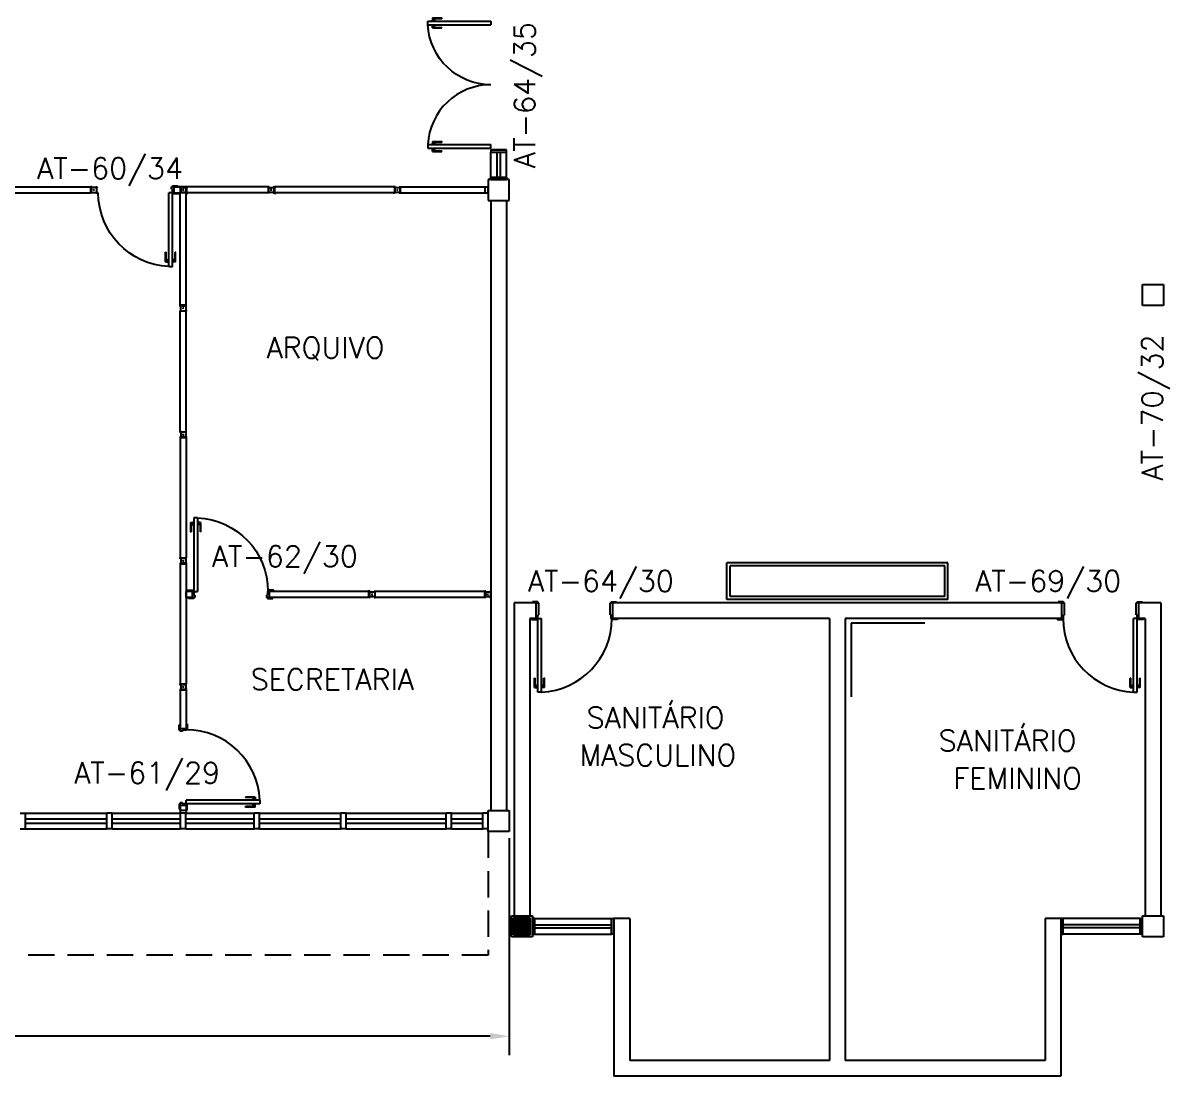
# Model space of a CAD drawing. Header units: millimetres. Extents: x 2069 to 2250, y 1124 to 1284.
# Drawn here: x 2128.35 to 2139.21, y 1153.55 to 1163.57 of the extents above; entities that cross this region are included whole.
import ezdxf

# ---------------------------------------------------------------- set-up
doc = ezdxf.new("R2010")
doc.units = ezdxf.units.MM
doc.linetypes.add('HIDDEN', pattern=[0.375, 0.25, -0.125])
for name, color, linetype in [('ALV', 2, 'Continuous'), ('DIV', 2, 'Continuous'), ('DIV2', 2, 'Continuous'), ('DIVC', 2, 'Continuous'), ('ENDEREÇO', 2, 'Continuous'), ('JANELA', 1, 'Continuous'), ('MACANETA', 1, 'Continuous'), ('MARCO', 2, 'Continuous'), ('PEÇAS', 1, 'Continuous'), ('PILARES', 3, 'Continuous'), ('PORTA', 2, 'Continuous'), ('PROJECOES', 1, 'HIDDEN'), ('TEXTO', 2, 'Continuous')]:
    doc.layers.add(name, color=color, linetype=linetype)
doc.styles.get("Standard").update_dxf_attribs({"font": 'arial.ttf'})
doc.styles.add('UNB-100', font='simplex.shx', dxfattribs={"height": 0.2})
doc.dimstyles.get("Standard").update_dxf_attribs({"dimtxt": 0.18, "dimasz": 0.18, "dimexe": 0.18, "dimexo": 0.0625, "dimgap": 0.09, "dimtad": 0, "dimtih": 1, "dimtoh": 1, "dimdec": 4, "dimzin": 0, "dimdsep": 46, "dimtxsty": 'Standard', "dimcen": 0.09, "dimadec": 0, "dimazin": 0, "dimtfac": 1, "dimtdec": 4, "dimtofl": 0, "dimtmove": 0, "dimatfit": 3, "dimfxl": 1, "dimtolj": 1, "dimtzin": 0, "dimarcsym": 0})

# ---------------------------------------------------------------- blocks, each defined once
blk = doc.blocks.new('DOOR-70')
at = {"layer": 'MACANETA', "color": 1}
for p, q in [((-0.08, -0.655), (-0.08, -0.565)), ((-0.08, -0.565), (-0.075, -0.565)), ((-0.075, -0.655), (-0.075, -0.565)), ((-0.075, -0.635), (-0.053, -0.635)), ((-0.053, -0.628), (-0.05, -0.628)), ((-0.053, -0.663), (-0.053, -0.628)), ((-0.012, -0.628), (-0.015, -0.628)), ((-0.012, -0.663), (-0.012, -0.628)), ((0.01, -0.635), (-0.012, -0.635)), ((0.01, -0.655), (0.01, -0.565)), ((0.015, -0.565), (0.01, -0.565)), ((0.015, -0.655), (0.015, -0.565)), ((-0.08, -0.655), (-0.053, -0.655)), ((-0.053, -0.663), (-0.05, -0.663)), ((-0.012, -0.663), (-0.015, -0.663)), ((0.015, -0.655), (-0.012, -0.655))]:
    blk.add_line(p, q, dxfattribs=at)
at = {"layer": 'PORTA'}
for p, q in [((-0.05, -0.7), (-0.05, 0)), ((-0.015, 0), (-0.05, 0)), ((-0.015, -0.7), (-0.015, 0)), ((-0.05, -0.7), (-0.015, -0.7))]:
    blk.add_line(p, q, dxfattribs=at)
at = {"layer": 'PORTA', "color": 1}
blk.add_arc((-0.02, 0), 0.7, 180, 267.5437, dxfattribs=at)
blk = doc.blocks.new('DOOR70')
at = {"layer": 'MACANETA', "color": 1}
for p, q in [((-0.015, -0.565), (-0.01, -0.565)), ((-0.015, -0.655), (-0.015, -0.565)), ((-0.01, -0.655), (-0.01, -0.565)), ((-0.01, -0.635), (0.012, -0.635)), ((0.012, -0.663), (0.012, -0.628)), ((0.012, -0.628), (0.015, -0.628)), ((0.053, -0.628), (0.05, -0.628)), ((0.053, -0.663), (0.053, -0.628)), ((0.075, -0.635), (0.053, -0.635)), ((0.08, -0.565), (0.075, -0.565)), ((0.075, -0.655), (0.075, -0.565)), ((0.08, -0.655), (0.08, -0.565)), ((-0.015, -0.655), (0.012, -0.655)), ((0.012, -0.663), (0.015, -0.663)), ((0.053, -0.663), (0.05, -0.663)), ((0.08, -0.655), (0.053, -0.655))]:
    blk.add_line(p, q, dxfattribs=at)
at = {"layer": 'PORTA'}
for p, q in [((0.015, -0.7), (0.015, 0)), ((0.015, 0), (0.05, 0)), ((0.05, -0.7), (0.05, 0)), ((0.05, -0.7), (0.015, -0.7))]:
    blk.add_line(p, q, dxfattribs=at)
at = {"layer": 'PORTA', "color": 1}
blk.add_arc((0.02, 0), 0.7, 272.4563, 0, dxfattribs=at)
blk = doc.blocks.new('DIV12')
for p, q in [((-0.0051, 0), (0.0051, 0)), ((0, -0.0051), (0, 0.0051)), ((0.0285, 0.0285), (1.1715, 0.0285)), ((0.0285, -0.0285), (0.0285, 0.0285)), ((1.1715, -0.0285), (1.1715, 0.0285)), ((1.1949, 0), (1.2051, 0)), ((1.2, -0.0051), (1.2, 0.0051)), ((0.0285, -0.0285), (1.1715, -0.0285))]:
    blk.add_line(p, q)
blk = doc.blocks.new('MTT')
for p, q in [((-0.029, 0.018), (-0.029, 0.029)), ((-0.019, 0.029), (-0.029, 0.029)), ((-0.024, 0.018), (-0.029, 0.018)), ((-0.024, 0.018), (-0.024, -0.019)), ((-0.019, 0.024), (-0.019, 0.029)), ((-0.019, 0.024), (0.018, 0.024)), ((-0.005, 0), (0.005, 0)), ((0, -0.005), (0, 0.005)), ((0.018, 0.024), (0.018, 0.029)), ((0.018, 0.029), (0.029, 0.029)), ((0.024, 0.018), (0.029, 0.018)), ((0.024, 0.018), (0.024, -0.019)), ((0.029, 0.018), (0.029, 0.029)), ((-0.029, -0.019), (-0.024, -0.019)), ((-0.029, -0.019), (-0.029, -0.029)), ((-0.019, -0.029), (-0.029, -0.029)), ((0.018, -0.024), (-0.019, -0.024)), ((-0.019, -0.024), (-0.019, -0.029)), ((0.018, -0.024), (0.018, -0.029)), ((0.018, -0.029), (0.029, -0.029)), ((0.029, -0.019), (0.024, -0.019)), ((0.029, -0.019), (0.029, -0.029))]:
    blk.add_line(p, q)
blk = doc.blocks.new('IMTT')
for p, q in [((-0.005, 0), (0.005, 0)), ((0.029, 0.029), (0, 0.029)), ((0, -0.028), (0, 0.029)), ((0.029, -0.028), (0, -0.028))]:
    blk.add_line(p, q)
blk = doc.blocks.new('DIV123')
for p, q in [((-0.0285, 0.0285), (-0.0285, 1.0965)), ((0.0285, 1.0965), (-0.0285, 1.0965)), ((0.0051, 1.125), (-0.0051, 1.125)), ((0, 1.1199), (0, 1.1301)), ((0.0285, 0.0285), (0.0285, 1.0965)), ((0.0285, 0.0285), (-0.0285, 0.0285)), ((0.0051, 0), (-0.0051, 0)), ((0, -0.0051), (0, 0.0051))]:
    blk.add_line(p, q)
blk = doc.blocks.new('DOOR-60')
at = {"layer": 'MACANETA', "color": 1}
for p, q in [((-0.08, -0.555), (-0.08, -0.465)), ((-0.08, -0.465), (-0.075, -0.465)), ((-0.075, -0.555), (-0.075, -0.465)), ((-0.075, -0.535), (-0.053, -0.535)), ((-0.053, -0.528), (-0.05, -0.528)), ((-0.053, -0.563), (-0.053, -0.528)), ((-0.012, -0.528), (-0.015, -0.528)), ((-0.012, -0.563), (-0.012, -0.528)), ((0.01, -0.535), (-0.012, -0.535)), ((0.01, -0.555), (0.01, -0.465)), ((0.015, -0.465), (0.01, -0.465)), ((0.015, -0.555), (0.015, -0.465)), ((-0.08, -0.555), (-0.053, -0.555)), ((-0.053, -0.563), (-0.05, -0.563)), ((-0.012, -0.563), (-0.015, -0.563)), ((0.015, -0.555), (-0.012, -0.555))]:
    blk.add_line(p, q, dxfattribs=at)
at = {"layer": 'PORTA'}
for p, q in [((-0.05, -0.6), (-0.05, 0)), ((-0.015, 0), (-0.05, 0)), ((-0.015, -0.6), (-0.015, 0)), ((-0.05, -0.6), (-0.015, -0.6))]:
    blk.add_line(p, q, dxfattribs=at)
at = {"layer": 'PORTA', "color": 1}
blk.add_arc((-0.02, 0), 0.6, 180, 267.134, dxfattribs=at)
blk = doc.blocks.new('DIV11')
for p, q in [((-0.0051, 0), (0.0051, 0)), ((0, -0.0051), (0, 0.0051)), ((0.0285, 0.0285), (1.0715, 0.0285)), ((0.0285, -0.0285), (0.0285, 0.0285)), ((1.0715, -0.0285), (1.0715, 0.0285)), ((1.0949, 0), (1.1051, 0)), ((1.1, -0.0051), (1.1, 0.0051)), ((0.0285, -0.0285), (1.0715, -0.0285))]:
    blk.add_line(p, q)
blk = doc.blocks.new('*D62')
at = {"layer": 'ALV', "color": 0, "lineweight": -2, "transparency": 16777216}
for p, q in [((2114.773, 1155.819), (2114.773, 1153.756)), ((2132.973, 1155.819), (2132.973, 1153.756)), ((2114.953, 1153.936), (2122.975, 1153.936)), ((2132.793, 1153.936), (2124.772, 1153.936))]:
    blk.add_line(p, q, dxfattribs=at)
at = {"layer": 'ALV', "color": 0, "transparency": 16777216}
for points in [[(2114.953, 1153.966), (2114.953, 1153.906), (2114.773, 1153.936)], [(2132.793, 1153.966), (2132.793, 1153.906), (2132.973, 1153.936)]]:
    blk.add_solid(points, dxfattribs=at)
at = {"layer": 'DEFPOINTS', "color": 0, "transparency": 16777216}
for p in [(2114.773, 1155.881), (2132.973, 1155.881), (2132.973, 1153.936)]:
    blk.add_point(p, dxfattribs=at)
at = {"layer": 'ALV', "color": 0, "transparency": 16777216, "insert": (2123.873, 1153.936), "char_height": 0.2, "attachment_point": 5}
blk.add_mtext('\\A1;{\\H4.5x;FM}', dxfattribs=at)

msp = doc.modelspace()

# ---------------------------------------------------------------- linework, layer by layer
at = {"layer": 'ALV'}
for p, q in [((2132.79825, 1162.08127), (2132.94825, 1162.08127)), ((2132.79825, 1161.88127), (2132.79825, 1156.08127)), ((2132.94825, 1161.88127), (2132.94825, 1156.08127)), ((2133.01825, 1158.05627), (2133.01825, 1155.08127)), ((2133.22825, 1158.05627), (2133.01825, 1158.05627)), ((2133.22825, 1157.90627), (2133.22825, 1158.05627)), ((2138.22825, 1158.05627), (2133.95825, 1158.05627)), ((2133.95825, 1157.90627), (2133.95825, 1158.05627)), ((2138.22825, 1157.90627), (2138.22825, 1158.05627)), ((2138.95825, 1157.90627), (2138.95825, 1158.05627)), ((2139.16825, 1158.05627), (2138.95825, 1158.05627)), ((2139.16825, 1158.05627), (2139.16825, 1155.08127)), ((2133.16825, 1157.90627), (2133.16825, 1155.08127)), ((2133.22825, 1157.90627), (2133.16825, 1157.90627)), ((2136.01825, 1157.90627), (2133.95825, 1157.90627)), ((2136.01825, 1157.90627), (2136.01825, 1153.70627)), ((2136.16825, 1157.90627), (2136.16825, 1153.70627)), ((2138.22825, 1157.90627), (2136.16825, 1157.90627)), ((2139.01825, 1157.90627), (2138.95825, 1157.90627)), ((2139.01825, 1157.90627), (2139.01825, 1155.08127)), ((2133.19575, 1155.05627), (2133.19325, 1155.05627)), ((2133.19575, 1154.90627), (2133.19575, 1155.05627)), ((2134.11825, 1155.05627), (2133.96575, 1155.05627)), ((2133.96575, 1155.05627), (2133.96575, 1154.90627)), ((2133.96825, 1155.05627), (2133.96825, 1153.55627)), ((2134.11825, 1155.05627), (2134.11825, 1153.70627)), ((2138.22075, 1155.05627), (2138.06825, 1155.05627)), ((2138.06825, 1155.05627), (2138.06825, 1153.70627)), ((2138.21825, 1155.05627), (2138.21825, 1153.55627)), ((2138.22075, 1155.05627), (2138.22075, 1154.90627)), ((2138.99325, 1155.05627), (2138.99075, 1155.05627)), ((2138.99075, 1154.90627), (2138.99075, 1155.05627)), ((2133.19575, 1154.90627), (2133.19325, 1154.90627)), ((2133.96825, 1154.90627), (2133.96575, 1154.90627)), ((2138.22075, 1154.90627), (2138.21825, 1154.90627)), ((2138.99325, 1154.90627), (2138.99075, 1154.90627)), ((2136.01825, 1153.70627), (2134.11825, 1153.70627)), ((2138.06825, 1153.70627), (2136.16825, 1153.70627)), ((2138.21825, 1153.55627), (2133.96825, 1153.55627))]:
    msp.add_line(p, q, dxfattribs=at)
at = {"layer": 'DIV', "color": 3}
for p, q in [((2128.32325, 1156.05627), (2128.37325, 1156.05627)), ((2128.37325, 1155.90627), (2128.37325, 1156.05627)), ((2129.19825, 1156.05627), (2129.14825, 1156.05627)), ((2129.14825, 1155.90627), (2129.14825, 1156.05627)), ((2129.19825, 1155.90627), (2129.19825, 1156.05627)), ((2129.84825, 1155.90627), (2129.84825, 1156.05627)), ((2129.89825, 1156.05627), (2129.84825, 1156.05627)), ((2129.89825, 1155.90627), (2129.89825, 1156.05627)), ((2130.59825, 1156.05627), (2130.54825, 1156.05627)), ((2130.54825, 1155.90627), (2130.54825, 1156.05627)), ((2130.59825, 1155.90627), (2130.59825, 1156.05627)), ((2131.42325, 1156.05627), (2131.37325, 1156.05627)), ((2131.37325, 1155.90627), (2131.37325, 1156.05627)), ((2131.42325, 1155.90627), (2131.42325, 1156.05627)), ((2132.37325, 1155.90627), (2132.37325, 1156.05627)), ((2132.42325, 1156.05627), (2132.37325, 1156.05627)), ((2132.42325, 1155.90627), (2132.42325, 1156.05627)), ((2132.72325, 1155.90627), (2132.72325, 1156.05627)), ((2132.77325, 1156.05627), (2132.72325, 1156.05627)), ((2132.77325, 1155.90627), (2132.77325, 1156.05627)), ((2128.32325, 1155.90627), (2128.37325, 1155.90627)), ((2129.19825, 1155.90627), (2129.14825, 1155.90627)), ((2129.89825, 1155.90627), (2129.84825, 1155.90627)), ((2130.59825, 1155.90627), (2130.54825, 1155.90627)), ((2131.42325, 1155.90627), (2131.37325, 1155.90627)), ((2132.42325, 1155.90627), (2132.37325, 1155.90627)), ((2132.77325, 1155.90627), (2132.72325, 1155.90627))]:
    msp.add_line(p, q, dxfattribs=at)
at = {"layer": 'DIV2'}
for p, q in [((2129.76075, 1161.98777), (2129.76075, 1162.00977)), ((2129.76075, 1162.00977), (2129.77075, 1162.00977)), ((2129.77075, 1161.98777), (2129.76075, 1161.98777)), ((2129.77075, 1162.01977), (2129.82075, 1162.01977)), ((2129.77075, 1162.00977), (2129.77075, 1162.01977)), ((2129.78575, 1162.00977), (2129.77075, 1162.00977)), ((2129.77075, 1161.95277), (2129.77075, 1161.98777)), ((2129.78075, 1161.95277), (2129.77075, 1161.95277)), ((2129.78075, 1161.94277), (2129.78075, 1161.95277)), ((2129.78575, 1161.95277), (2129.78075, 1161.95277)), ((2129.83075, 1161.94277), (2129.78075, 1161.94277)), ((2129.78575, 1161.95277), (2129.78575, 1162.00977)), ((2129.78575, 1162.00977), (2129.84275, 1162.00977)), ((2129.78575, 1161.95277), (2129.84275, 1161.95277)), ((2129.82075, 1162.01977), (2129.82075, 1162.00977)), ((2129.84475, 1162.01177), (2129.83037, 1162.01177)), ((2129.83037, 1162.00977), (2129.83037, 1162.01177)), ((2129.83037, 1161.95077), (2129.83037, 1161.95277)), ((2129.84475, 1161.95077), (2129.83037, 1161.95077)), ((2129.83075, 1161.95277), (2129.83075, 1161.94277)), ((2129.85475, 1162.00977), (2129.84275, 1162.00977)), ((2129.84275, 1162.00977), (2129.84275, 1161.95277)), ((2129.90175, 1162.01177), (2129.84475, 1162.01177)), ((2129.84475, 1162.01177), (2129.84475, 1161.99977)), ((2129.90175, 1162.00977), (2129.84475, 1162.00977)), ((2129.84975, 1161.99977), (2129.84475, 1161.99977)), ((2129.84975, 1161.99777), (2129.84475, 1161.99777)), ((2129.84475, 1161.99777), (2129.84475, 1161.96477)), ((2129.84975, 1161.96477), (2129.84475, 1161.96477)), ((2129.84975, 1161.96277), (2129.84475, 1161.96277)), ((2129.84475, 1161.96277), (2129.84475, 1161.95077)), ((2129.84975, 1161.99777), (2129.84975, 1161.99977)), ((2129.84975, 1161.96277), (2129.84975, 1161.96477)), ((2129.85475, 1162.00477), (2129.85475, 1162.00977)), ((2129.85475, 1162.00477), (2129.85675, 1162.00477)), ((2129.85675, 1162.00477), (2129.85675, 1162.00977)), ((2129.88975, 1162.00977), (2129.85675, 1162.00977)), ((2129.87835, 1161.98127), (2129.86815, 1161.98127)), ((2129.87835, 1161.98127), (2129.86815, 1161.98127)), ((2129.87835, 1161.98127), (2129.86815, 1161.98127)), ((2129.87835, 1161.98127), (2129.86815, 1161.98127)), ((2129.87325, 1161.98637), (2129.87325, 1161.97617)), ((2129.87325, 1161.98637), (2129.87325, 1161.97617)), ((2129.87325, 1161.98637), (2129.87325, 1161.97617)), ((2129.87325, 1161.98637), (2129.87325, 1161.97617)), ((2129.88975, 1162.00477), (2129.88975, 1162.00977)), ((2129.88975, 1162.00477), (2129.89175, 1162.00477)), ((2129.89175, 1162.00477), (2129.89175, 1162.00977)), ((2129.90375, 1162.00977), (2129.89175, 1162.00977)), ((2129.89675, 1161.99777), (2129.89675, 1161.99977)), ((2129.89675, 1161.99977), (2129.90175, 1161.99977)), ((2129.89675, 1161.99777), (2129.89675, 1161.99977)), ((2129.89675, 1161.99977), (2129.90175, 1161.99977)), ((2129.89675, 1161.99777), (2129.90175, 1161.99777)), ((2129.89675, 1161.99777), (2129.90175, 1161.99777)), ((2129.89675, 1161.96277), (2129.89675, 1161.96477)), ((2129.89675, 1161.96477), (2129.90175, 1161.96477)), ((2129.89675, 1161.96277), (2129.89675, 1161.96477)), ((2129.89675, 1161.96477), (2129.90175, 1161.96477)), ((2129.89675, 1161.96277), (2129.90175, 1161.96277)), ((2129.89675, 1161.96277), (2129.90175, 1161.96277)), ((2129.90175, 1162.01177), (2129.90175, 1161.99977)), ((2129.90175, 1162.01177), (2129.91613, 1162.01177)), ((2129.90175, 1162.01177), (2129.90175, 1161.99977)), ((2129.90175, 1162.01177), (2129.91613, 1162.01177)), ((2129.90175, 1161.99777), (2129.90175, 1161.96477)), ((2129.90175, 1161.99777), (2129.90175, 1161.96477)), ((2129.90175, 1161.96277), (2129.90175, 1161.95077)), ((2129.90175, 1161.96277), (2129.90175, 1161.95077)), ((2129.90175, 1161.95077), (2129.91613, 1161.95077)), ((2129.90175, 1161.95077), (2129.91613, 1161.95077)), ((2129.90375, 1162.00977), (2129.90375, 1161.95277)), ((2129.90375, 1162.00977), (2129.90375, 1161.95277)), ((2130.68076, 1162.00977), (2129.90375, 1162.00977)), ((2130.68076, 1161.95277), (2129.90375, 1161.95277)), ((2129.91613, 1162.00977), (2129.91613, 1162.01177)), ((2129.91613, 1162.00977), (2129.91613, 1162.01177)), ((2129.91613, 1161.95077), (2129.91613, 1161.95277)), ((2129.91613, 1161.95077), (2129.91613, 1161.95277)), ((2129.91613, 1161.95077), (2129.91613, 1161.95277)), ((2130.68076, 1162.00977), (2130.68076, 1161.95277)), ((2130.68576, 1161.99977), (2130.68076, 1161.99977)), ((2130.68576, 1161.99977), (2130.68076, 1161.99977)), ((2130.68576, 1161.96277), (2130.68076, 1161.96277)), ((2130.68576, 1161.96277), (2130.68076, 1161.96277)), ((2130.68576, 1161.99777), (2130.68576, 1161.99977)), ((2130.68576, 1161.99777), (2130.68576, 1161.99977)), ((2130.68576, 1161.96277), (2130.68576, 1161.96477)), ((2130.68576, 1161.96277), (2130.68576, 1161.96477)), ((2130.69076, 1161.95777), (2130.69276, 1161.95777)), ((2130.69076, 1161.95777), (2130.69076, 1161.95277)), ((2130.70416, 1161.98127), (2130.71436, 1161.98127)), ((2130.71436, 1161.98127), (2130.70416, 1161.98127)), ((2130.71436, 1161.98127), (2130.70416, 1161.98127)), ((2130.70416, 1161.98127), (2130.71436, 1161.98127)), ((2130.71436, 1161.98127), (2130.70416, 1161.98127)), ((2130.70926, 1161.98637), (2130.70926, 1161.97617)), ((2130.70926, 1161.98637), (2130.70926, 1161.97617)), ((2130.70926, 1161.97617), (2130.70926, 1161.98637)), ((2130.70926, 1161.98637), (2130.70926, 1161.97617)), ((2130.70926, 1161.98637), (2130.70926, 1161.97617)), ((2130.72576, 1161.95777), (2130.72776, 1161.95777)), ((2130.72776, 1161.95777), (2130.72776, 1161.95277)), ((2130.73976, 1161.95277), (2130.72776, 1161.95277)), ((2130.73276, 1161.99777), (2130.73276, 1161.99977)), ((2130.73276, 1161.99977), (2130.73776, 1161.99977)), ((2130.73276, 1161.99777), (2130.73776, 1161.99777)), ((2130.73276, 1161.96277), (2130.73276, 1161.96477)), ((2130.73276, 1161.96477), (2130.73776, 1161.96477)), ((2130.73276, 1161.96277), (2130.73776, 1161.96277)), ((2130.73776, 1162.01177), (2130.73776, 1161.99977)), ((2130.73776, 1162.01177), (2130.75214, 1162.01177)), ((2130.73776, 1161.99777), (2130.73776, 1161.96477)), ((2130.73776, 1161.96277), (2130.73776, 1161.95077)), ((2130.73776, 1161.95077), (2130.75214, 1161.95077)), ((2130.73976, 1162.00977), (2130.73976, 1161.95277)), ((2131.88076, 1162.00977), (2130.73976, 1162.00977)), ((2131.88076, 1161.95277), (2130.73976, 1161.95277)), ((2131.86838, 1162.00977), (2131.86838, 1162.01177)), ((2131.88276, 1162.01177), (2131.86838, 1162.01177)), ((2131.86838, 1161.95077), (2131.86838, 1161.95277)), ((2131.88276, 1161.95077), (2131.86838, 1161.95077)), ((2131.88076, 1162.00977), (2131.88076, 1161.95277)), ((2131.88276, 1162.01177), (2131.88276, 1161.99977)), ((2131.88776, 1161.99977), (2131.88276, 1161.99977)), ((2131.88276, 1161.99777), (2131.88276, 1161.96477)), ((2131.88776, 1161.99777), (2131.88276, 1161.99777)), ((2131.88776, 1161.96477), (2131.88276, 1161.96477)), ((2131.88276, 1161.96277), (2131.88276, 1161.95077)), ((2131.88776, 1161.96277), (2131.88276, 1161.96277)), ((2131.88776, 1161.99777), (2131.88776, 1161.99977)), ((2131.88776, 1161.96277), (2131.88776, 1161.96477)), ((2131.93776, 1161.95277), (2131.93776, 1162.00977)), ((2131.93776, 1162.00977), (2132.74475, 1162.00977)), ((2131.93776, 1161.95277), (2132.74475, 1161.95277)), ((2129.90175, 1160.82777), (2129.84475, 1160.82777)), ((2129.84475, 1159.68477), (2129.84475, 1160.82777)), ((2129.90175, 1159.68477), (2129.90175, 1160.82777)), ((2129.90175, 1158.16677), (2129.91413, 1158.16677)), ((2129.95875, 1158.16477), (2129.90175, 1158.16477)), ((2129.90175, 1158.10777), (2129.90175, 1158.16477)), ((2129.91375, 1158.17477), (2129.96375, 1158.17477)), ((2129.91375, 1158.16477), (2129.91375, 1158.17477)), ((2129.91413, 1158.16677), (2129.91413, 1158.16477)), ((2129.95875, 1158.16477), (2129.96375, 1158.16477)), ((2129.95875, 1158.16477), (2129.95875, 1158.10777)), ((2129.96375, 1158.17477), (2129.96375, 1158.16477)), ((2129.96375, 1158.16477), (2129.97375, 1158.16477)), ((2129.97375, 1158.16477), (2129.97375, 1158.12977)), ((2129.97375, 1158.12977), (2129.98375, 1158.12977)), ((2129.98375, 1158.12977), (2129.98375, 1158.10777)), ((2130.66375, 1158.12977), (2130.66375, 1158.10777)), ((2130.67375, 1158.12977), (2130.66375, 1158.12977)), ((2130.67375, 1158.16477), (2130.67375, 1158.12977)), ((2130.68375, 1158.16477), (2130.67375, 1158.16477)), ((2130.68375, 1158.17477), (2130.68375, 1158.16477)), ((2130.73375, 1158.17477), (2130.68375, 1158.17477)), ((2130.68875, 1158.16477), (2130.68375, 1158.16477)), ((2131.63925, 1158.16477), (2130.68875, 1158.16477)), ((2130.68875, 1158.16477), (2130.68875, 1158.10777)), ((2130.73375, 1158.16477), (2130.73375, 1158.17477)), ((2131.62687, 1158.16677), (2131.62687, 1158.16477)), ((2131.64125, 1158.16677), (2131.62687, 1158.16677)), ((2131.63925, 1158.10777), (2131.63925, 1158.16477)), ((2131.64125, 1158.15477), (2131.64125, 1158.16677)), ((2131.64625, 1158.15477), (2131.64125, 1158.15477)), ((2131.64625, 1158.15277), (2131.64125, 1158.15277)), ((2131.64125, 1158.11977), (2131.64125, 1158.15277)), ((2131.64625, 1158.15477), (2131.64625, 1158.15277)), ((2131.67485, 1158.13627), (2131.66465, 1158.13627)), ((2131.66975, 1158.13117), (2131.66975, 1158.14137)), ((2129.95875, 1158.10777), (2129.90175, 1158.10777)), ((2129.90175, 1158.10577), (2129.91413, 1158.10577)), ((2129.91413, 1158.10777), (2129.91413, 1158.10577)), ((2129.92375, 1158.09777), (2129.92375, 1158.10777)), ((2129.97375, 1158.09777), (2129.92375, 1158.09777)), ((2129.95875, 1158.10777), (2129.97375, 1158.10777)), ((2129.97375, 1158.10777), (2129.97375, 1158.09777)), ((2129.98375, 1158.10777), (2129.97375, 1158.10777)), ((2130.66375, 1158.10777), (2130.67375, 1158.10777)), ((2130.68875, 1158.10777), (2130.67375, 1158.10777)), ((2130.67375, 1158.10777), (2130.67375, 1158.09777)), ((2130.67375, 1158.09777), (2130.72375, 1158.09777)), ((2131.63925, 1158.10777), (2130.68875, 1158.10777)), ((2130.72375, 1158.09777), (2130.72375, 1158.10777)), ((2131.62687, 1158.10777), (2131.62687, 1158.10577)), ((2131.64125, 1158.10577), (2131.62687, 1158.10577)), ((2131.64625, 1158.11977), (2131.64125, 1158.11977)), ((2131.64625, 1158.11777), (2131.64125, 1158.11777)), ((2131.64125, 1158.10577), (2131.64125, 1158.11777)), ((2131.64625, 1158.11977), (2131.64625, 1158.11777)), ((2129.86815, 1157.25627), (2129.87835, 1157.25627)), ((2129.87325, 1157.26137), (2129.87325, 1157.25117)), ((2129.84475, 1157.22777), (2129.84475, 1156.85977)), ((2129.84475, 1157.22777), (2129.90175, 1157.22777)), ((2129.90175, 1157.22777), (2129.90175, 1156.85977)), ((2129.83475, 1156.89477), (2129.84475, 1156.89477)), ((2129.83475, 1156.84477), (2129.83475, 1156.89477)), ((2129.84475, 1156.84477), (2129.83475, 1156.84477)), ((2129.84475, 1156.85977), (2129.84475, 1156.84477)), ((2129.84475, 1156.85977), (2129.84475, 1156.85477)), ((2129.84475, 1156.85977), (2129.90175, 1156.85977)), ((2129.84475, 1156.85477), (2129.84475, 1156.84477)), ((2129.84475, 1156.83477), (2129.84475, 1156.84477)), ((2129.86675, 1156.83477), (2129.84475, 1156.83477)), ((2129.86675, 1156.84477), (2129.86675, 1156.83477)), ((2129.90175, 1156.84477), (2129.86675, 1156.84477)), ((2129.90175, 1156.90477), (2129.91175, 1156.90477)), ((2129.91175, 1156.85477), (2129.90175, 1156.85477)), ((2129.91175, 1156.90477), (2129.91175, 1156.85477)), ((2129.83475, 1156.14477), (2129.83475, 1156.09477)), ((2129.84475, 1156.14477), (2129.83475, 1156.14477)), ((2129.83475, 1156.09477), (2129.84475, 1156.09477)), ((2129.84475, 1156.15477), (2129.84475, 1156.14477)), ((2129.86675, 1156.15477), (2129.84475, 1156.15477)), ((2129.84475, 1156.12977), (2129.84475, 1156.14477)), ((2129.84475, 1156.12977), (2129.84475, 1156.08477)), ((2129.90175, 1156.12977), (2129.84475, 1156.12977)), ((2129.84475, 1156.08477), (2129.90175, 1156.08477)), ((2129.86675, 1156.14477), (2129.86675, 1156.15477)), ((2129.90175, 1156.14477), (2129.86675, 1156.14477)), ((2129.90175, 1156.13477), (2129.90175, 1156.14477)), ((2129.90175, 1156.12977), (2129.90175, 1156.13477)), ((2129.91175, 1156.13477), (2129.90175, 1156.13477)), ((2129.90175, 1156.12977), (2129.90175, 1156.08477)), ((2129.90175, 1156.08477), (2129.91175, 1156.08477)), ((2129.91175, 1156.08477), (2129.91175, 1156.13477))]:
    msp.add_line(p, q, dxfattribs=at)
at = {"layer": 'JANELA', "color": 3}
for p, q in [((2132.94825, 1162.36126), (2132.79825, 1162.36126)), ((2132.79825, 1162.36126), (2132.94825, 1162.36126)), ((2132.79825, 1162.36126), (2132.79825, 1162.34126)), ((2132.94825, 1162.34126), (2132.94825, 1162.36126)), ((2132.79825, 1162.34126), (2132.94825, 1162.34126)), ((2132.79825, 1162.08127), (2132.79825, 1162.10127)), ((2132.79825, 1162.10127), (2132.94825, 1162.10127)), ((2132.94825, 1162.10127), (2132.94825, 1162.08127)), ((2133.21575, 1155.05627), (2133.19575, 1155.05627)), ((2133.21575, 1154.90627), (2133.21575, 1155.05627)), ((2133.94575, 1155.05627), (2133.96575, 1155.05627)), ((2133.94575, 1154.90627), (2133.94575, 1155.05627)), ((2138.24075, 1155.05627), (2138.22075, 1155.05627)), ((2138.24075, 1154.90627), (2138.24075, 1155.05627)), ((2138.97075, 1155.05627), (2138.99075, 1155.05627)), ((2138.97075, 1154.90627), (2138.97075, 1155.05627)), ((2133.19575, 1154.90627), (2133.21575, 1154.90627)), ((2133.96575, 1154.90627), (2133.94575, 1154.90627)), ((2138.22075, 1154.90627), (2138.24075, 1154.90627)), ((2138.99075, 1154.90627), (2138.97075, 1154.90627))]:
    msp.add_line(p, q, dxfattribs=at)
at = {"layer": 'JANELA'}
for p, q in [((2132.79825, 1162.10127), (2132.79825, 1162.34126)), ((2132.85825, 1162.10127), (2132.85825, 1162.34126)), ((2132.88825, 1162.10127), (2132.88825, 1162.34126)), ((2132.94825, 1162.10127), (2132.94825, 1162.34126)), ((2132.74475, 1161.95277), (2132.74475, 1162.00977)), ((2132.74475, 1161.95277), (2132.74475, 1162.00977)), ((2132.74475, 1162.00977), (2132.77325, 1162.00977)), ((2132.74475, 1161.95277), (2132.77325, 1161.95277)), ((2132.76815, 1161.98127), (2132.77835, 1161.98127)), ((2132.76815, 1161.98127), (2132.77835, 1161.98127)), ((2132.77325, 1161.95277), (2132.77325, 1162.00977)), ((2132.77325, 1161.97617), (2132.77325, 1161.98637)), ((2132.77325, 1161.97617), (2132.77325, 1161.98637)), ((2128.37325, 1156.05627), (2129.14825, 1156.05627)), ((2128.37325, 1156.00127), (2129.14825, 1156.00127)), ((2128.37325, 1155.96127), (2129.14825, 1155.96127)), ((2129.19825, 1156.05627), (2129.84825, 1156.05627)), ((2129.19825, 1156.00127), (2129.84825, 1156.00127)), ((2129.19825, 1155.96127), (2129.84825, 1155.96127)), ((2129.89825, 1156.05627), (2130.54825, 1156.05627)), ((2129.89825, 1156.00127), (2130.54825, 1156.00127)), ((2129.89825, 1155.96127), (2130.54825, 1155.96127)), ((2130.59825, 1156.05627), (2131.37325, 1156.05627)), ((2130.59825, 1156.00127), (2131.37325, 1156.00127)), ((2130.59825, 1155.96127), (2131.37325, 1155.96127)), ((2131.42325, 1156.05627), (2132.37325, 1156.05627)), ((2131.42325, 1156.00127), (2132.37325, 1156.00127)), ((2131.42325, 1155.96127), (2132.37325, 1155.96127)), ((2132.42325, 1156.05627), (2132.72325, 1156.05627)), ((2132.42325, 1156.00127), (2132.72325, 1156.00127)), ((2132.42325, 1155.96127), (2132.72325, 1155.96127)), ((2128.37325, 1155.90627), (2129.14825, 1155.90627)), ((2129.19825, 1155.90627), (2129.84825, 1155.90627)), ((2129.89825, 1155.90627), (2130.54825, 1155.90627)), ((2130.59825, 1155.90627), (2131.37325, 1155.90627)), ((2131.42325, 1155.90627), (2132.37325, 1155.90627)), ((2132.42325, 1155.90627), (2132.72325, 1155.90627)), ((2133.21575, 1155.05627), (2133.94575, 1155.05627)), ((2133.21575, 1154.99627), (2133.94575, 1154.99627)), ((2138.97075, 1155.05627), (2138.24075, 1155.05627)), ((2138.97075, 1154.99627), (2138.24075, 1154.99627)), ((2133.21575, 1154.96627), (2133.94575, 1154.96627)), ((2133.21575, 1154.90627), (2133.94575, 1154.90627)), ((2138.97075, 1154.96627), (2138.24075, 1154.96627)), ((2138.97075, 1154.90627), (2138.24075, 1154.90627))]:
    msp.add_line(p, q, dxfattribs=at)
at = {"layer": 'MARCO'}
for p, q in [((2133.19325, 1158.06627), (2133.19325, 1158.05627)), ((2133.24325, 1158.06627), (2133.19325, 1158.06627)), ((2133.22825, 1158.05627), (2133.24325, 1158.05627)), ((2133.24325, 1158.05627), (2133.24325, 1158.06627)), ((2133.25325, 1158.05627), (2133.24325, 1158.05627)), ((2133.25325, 1157.94127), (2133.25325, 1158.05627)), ((2133.93325, 1158.05627), (2133.94325, 1158.05627)), ((2133.93325, 1157.94127), (2133.93325, 1158.05627)), ((2133.94325, 1158.06627), (2133.99325, 1158.06627)), ((2133.94325, 1158.05627), (2133.94325, 1158.06627)), ((2133.95825, 1158.05627), (2133.94325, 1158.05627)), ((2133.99325, 1158.06627), (2133.99325, 1158.05627)), ((2138.19325, 1158.06627), (2138.19325, 1158.05627)), ((2138.24325, 1158.06627), (2138.19325, 1158.06627)), ((2138.22825, 1158.05627), (2138.24325, 1158.05627)), ((2138.24325, 1158.05627), (2138.24325, 1158.06627)), ((2138.25325, 1158.05627), (2138.24325, 1158.05627)), ((2138.25325, 1157.94127), (2138.25325, 1158.05627)), ((2138.93325, 1158.05627), (2138.94325, 1158.05627)), ((2138.93325, 1157.94127), (2138.93325, 1158.05627)), ((2138.94325, 1158.06627), (2138.99325, 1158.06627)), ((2138.94325, 1158.05627), (2138.94325, 1158.06627)), ((2138.95825, 1158.05627), (2138.94325, 1158.05627)), ((2138.99325, 1158.06627), (2138.99325, 1158.05627)), ((2133.24325, 1157.90627), (2133.24325, 1157.94127)), ((2133.24325, 1157.94127), (2133.25325, 1157.94127)), ((2133.94325, 1157.94127), (2133.93325, 1157.94127)), ((2133.94325, 1157.90627), (2133.94325, 1157.94127)), ((2138.24325, 1157.94127), (2138.25325, 1157.94127)), ((2138.24325, 1157.90627), (2138.24325, 1157.94127)), ((2138.94325, 1157.94127), (2138.93325, 1157.94127)), ((2138.94325, 1157.90627), (2138.94325, 1157.94127)), ((2133.18325, 1157.90627), (2133.18325, 1157.89627)), ((2133.18325, 1157.89627), (2133.23325, 1157.89627)), ((2133.22825, 1157.90627), (2133.23325, 1157.90627)), ((2133.23325, 1157.90627), (2133.24325, 1157.90627)), ((2133.23325, 1157.89627), (2133.23325, 1157.90627)), ((2133.95325, 1157.90627), (2133.94325, 1157.90627)), ((2133.95825, 1157.90627), (2133.95325, 1157.90627)), ((2133.95325, 1157.89627), (2133.95325, 1157.90627)), ((2134.00325, 1157.89627), (2133.95325, 1157.89627)), ((2134.00325, 1157.90627), (2134.00325, 1157.89627)), ((2138.18325, 1157.90627), (2138.18325, 1157.89627)), ((2138.18325, 1157.89627), (2138.23325, 1157.89627)), ((2138.22825, 1157.90627), (2138.23325, 1157.90627)), ((2138.23325, 1157.90627), (2138.24325, 1157.90627)), ((2138.23325, 1157.89627), (2138.23325, 1157.90627)), ((2138.95325, 1157.90627), (2138.94325, 1157.90627)), ((2138.95825, 1157.90627), (2138.95325, 1157.90627)), ((2138.95325, 1157.89627), (2138.95325, 1157.90627)), ((2139.00325, 1157.89627), (2138.95325, 1157.89627)), ((2139.00325, 1157.90627), (2139.00325, 1157.89627))]:
    msp.add_line(p, q, dxfattribs=at)
at = {"layer": 'PEÇAS'}
for p, q in [((2137.14325, 1158.43627), (2135.04325, 1158.43627)), ((2135.04325, 1158.08627), (2135.04325, 1158.43627)), ((2137.11325, 1158.40627), (2135.07325, 1158.40627)), ((2135.07325, 1158.11627), (2135.07325, 1158.40627)), ((2137.11325, 1158.11627), (2137.11325, 1158.40627)), ((2137.14325, 1158.08627), (2137.14325, 1158.43627)), ((2137.14325, 1158.08627), (2135.04325, 1158.08627)), ((2137.11325, 1158.11627), (2135.07325, 1158.11627)), ((2136.92494, 1157.86381), (2136.22494, 1157.86381)), ((2136.22494, 1157.86381), (2136.22494, 1157.16381))]:
    msp.add_line(p, q, dxfattribs=at)
at = {"layer": 'PILARES'}
for p, q in [((2132.97325, 1162.08127), (2132.77325, 1162.08127)), ((2132.77325, 1162.08127), (2132.77325, 1161.88127)), ((2132.97325, 1161.88127), (2132.97325, 1162.08127)), ((2132.77325, 1161.88127), (2132.97325, 1161.88127)), ((2138.99325, 1161.08127), (2139.19325, 1161.08127)), ((2138.99325, 1160.88127), (2138.99325, 1161.08127)), ((2139.19325, 1161.08127), (2139.19325, 1160.88127)), ((2139.19325, 1160.88127), (2138.99325, 1160.88127)), ((2132.77325, 1155.88127), (2132.77325, 1156.08127)), ((2132.77325, 1156.08127), (2132.97325, 1156.08127)), ((2132.97325, 1156.08127), (2132.97325, 1155.88127)), ((2132.97325, 1155.88127), (2132.77325, 1155.88127)), ((2132.99325, 1155.08127), (2133.19325, 1155.08127)), ((2132.99325, 1154.88127), (2132.99325, 1155.08127)), ((2133.01325, 1155.03127), (2133.04325, 1155.06127)), ((2133.01325, 1155.05127), (2133.02325, 1155.06127)), ((2133.01325, 1155.01127), (2133.06325, 1155.06127)), ((2133.01325, 1154.95127), (2133.12325, 1155.06127)), ((2133.01325, 1154.99127), (2133.08325, 1155.06127)), ((2133.01325, 1154.97127), (2133.10325, 1155.06127)), ((2133.01325, 1155.06127), (2133.17325, 1155.06127)), ((2133.01325, 1154.90127), (2133.01325, 1155.06127)), ((2133.01325, 1154.91127), (2133.16325, 1155.06127)), ((2133.01325, 1154.93127), (2133.14325, 1155.06127)), ((2133.02325, 1154.90127), (2133.17325, 1155.05127)), ((2133.04325, 1154.90127), (2133.17325, 1155.03127)), ((2133.06325, 1154.90127), (2133.17325, 1155.01127)), ((2133.08325, 1154.90127), (2133.17325, 1154.99127)), ((2133.17325, 1155.06127), (2133.17325, 1154.90127)), ((2133.19325, 1155.08127), (2133.19325, 1154.88127)), ((2138.99325, 1155.08127), (2139.19325, 1155.08127)), ((2138.99325, 1154.88127), (2138.99325, 1155.08127)), ((2139.19325, 1155.08127), (2139.19325, 1154.88127)), ((2133.19325, 1154.88127), (2132.99325, 1154.88127)), ((2133.17325, 1154.90127), (2133.01325, 1154.90127)), ((2133.10325, 1154.90127), (2133.17325, 1154.97127)), ((2133.12325, 1154.90127), (2133.17325, 1154.95127)), ((2133.14325, 1154.90127), (2133.17325, 1154.93127)), ((2133.16325, 1154.90127), (2133.17325, 1154.91127)), ((2139.19325, 1154.88127), (2138.99325, 1154.88127))]:
    msp.add_line(p, q, dxfattribs=at)
at = {"layer": 'PROJECOES', "linetype": 'HIDDEN'}
for p, q in [((2132.77325, 1155.88127), (2132.77325, 1154.70627)), ((2132.77325, 1154.70627), (2126.97325, 1154.70627))]:
    msp.add_line(p, q, dxfattribs=at)

# ---------------------------------------------------------------- block references
at = {"layer": 'DIV2'}
for name, p in [('DIV12', (2127.82475, 1161.98168)), ('MTT', (2129.87325, 1161.98127)), ('MTT', (2129.87325, 1161.98127)), ('DIV123', (2129.87325, 1160.85627)), ('MTT', (2130.70926, 1161.98127)), ('MTT', (2130.70926, 1161.98127)), ('MTT', (2131.90926, 1161.98127)), ('MTT', (2131.90926, 1161.98127)), ('MTT', (2129.87325, 1159.65627)), ('MTT', (2129.87325, 1158.45627)), ('MTT', (2131.66975, 1158.13627)), ('MTT', (2132.76975, 1158.13627)), ('MTT', (2129.87325, 1157.25627))]:
    msp.add_blockref(name, p, dxfattribs=at)
for name, p, rotation in [('MTT', (2129.02475, 1161.98168), 90), ('MTT', (2129.87325, 1160.85627), 90), ('DIV12', (2129.87325, 1159.65627), 270), ('DIV12', (2129.87325, 1158.45627), 270), ('IMTT', (2129.87325, 1156.05627), 90)]:
    msp.add_blockref(name, p, dxfattribs=dict(at, rotation=rotation))
at = {"layer": 'DIV2', "xscale": -1}
msp.add_blockref('DIV11', (2132.76975, 1158.13627), dxfattribs=at)
at = {"layer": 'DIVC', "xscale": -1}
for p, rotation in [((2129.78575, 1161.95277), 359.9999999948552), ((2129.95875, 1158.16477), 179.9999999948553)]:
    msp.add_blockref('DOOR70', p, dxfattribs=dict(at, rotation=rotation))
at = {"layer": 'DIVC', "rotation": 90.00000000514507}
msp.add_blockref('DOOR70', (2129.90175, 1156.12977), dxfattribs=at)
at = {"layer": 'PORTA', "xscale": -1, "rotation": 269.9999999974277}
msp.add_blockref('DOOR-60', (2132.79825, 1163.60127), dxfattribs=at)
at = {"layer": 'PORTA', "rotation": 270.0000000025723}
msp.add_blockref('DOOR-60', (2132.79825, 1162.36126), dxfattribs=at)
at = {"layer": 'PORTA'}
for name, p in [('DOOR70', (2133.22825, 1157.90627)), ('DOOR-70', (2138.95825, 1157.90627))]:
    msp.add_blockref(name, p, dxfattribs=at)

# ---------------------------------------------------------------- texts
at = {"layer": 'ENDEREÇO', "style": 'UNB-100'}
for s, p in [('AT-64/35', (2133.22019, 1162.18875)), ('AT-70/32', (2139.18712, 1159.2186))]:
    msp.add_text(s, height=0.2, rotation=90, dxfattribs=at).set_placement(p)
for s, p in [('AT-60/34', (2128.48305, 1162.08727)), ('AT-62/30', (2130.1448, 1158.39708)), ('AT-64/30', (2133.15026, 1158.16264)), ('AT-69/30', (2137.40292, 1158.16264)), ('AT-61/29', (2128.83564, 1156.3399))]:
    msp.add_text(s, height=0.2, dxfattribs=at).set_placement(p)
at = {"layer": 'TEXTO', "style": 'UNB-100'}
for s, p in [('ARQUIVO', (2130.6643, 1160.38233)), ('SECRETARIA', (2130.51447, 1157.22776)), ('SANITÁRIO', (2133.70873, 1156.8646)), ('SANITÁRIO', (2137.05548, 1156.64498)), ('MASCULINO', (2133.64001, 1156.50772)), ('FEMININO', (2137.1929, 1156.2881))]:
    msp.add_text(s, height=0.2, dxfattribs=at).set_placement(p)

# ---------------------------------------------------------------- dimensions: what is measured, and where the dimension line sits
at = {"layer": 'ALV'}
dim = msp.add_linear_dim(base=(2132.97325, 1153.93635), p1=(2114.77325, 1155.88127), p2=(2132.97325, 1155.88127), text='{\\H4.5x;FM}', dimstyle='Standard', override={"dimtxt": 0.2, "dimtix": 1}, dxfattribs=at)
dim.commit()
dim.dimension.update_dxf_attribs({"geometry": '*D62', "text_midpoint": (2123.87325, 1153.93635)})

doc.saveas('drawing.dxf')
